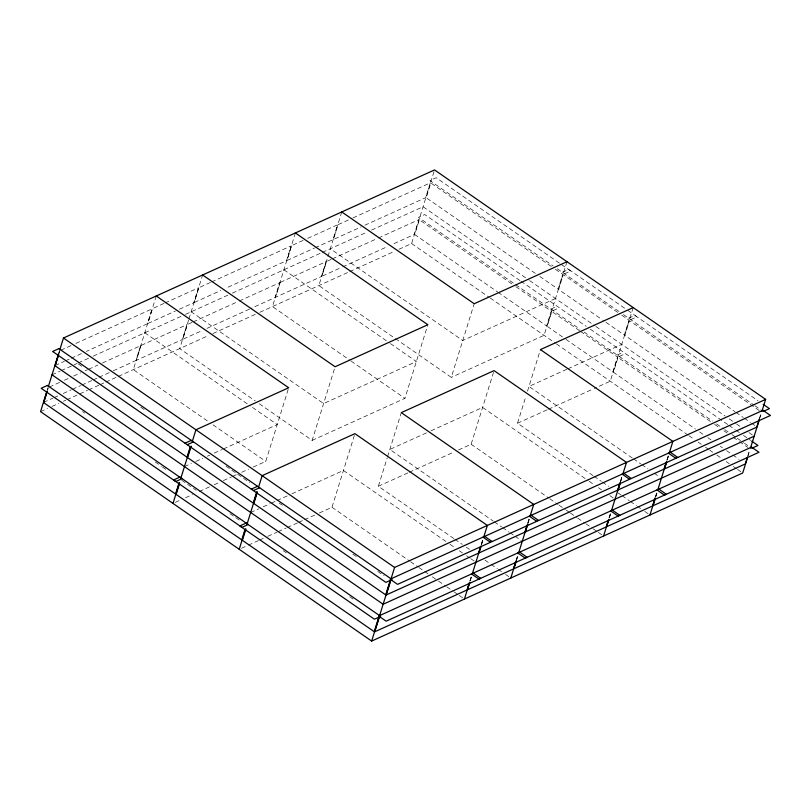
<?xml version="1.0" encoding="UTF-8"?>
<svg xmlns="http://www.w3.org/2000/svg" width="811" height="811" viewBox="0 0 811 811"><rect width="100%" height="100%" fill="white"/><g stroke="black" fill="none" stroke-linecap="round" stroke-linejoin="round"><path stroke-width="0.61" stroke-dasharray="4.05 3.04" d="M47.21 390.253L47.95 387.881M58.676 353.444L59.416 351.072M58.656 354.143L59.72 350.727M47.585 390.132L48.295 387.861M59.051 353.322L59.761 351.041M156.249 295.985L133.318 369.613L208.853 421.953M188.568 320.102L179.697 348.598L255.232 400.938M188.943 318.916L202.628 274.98M295.386 232.96L272.455 306.578L350.068 360.358M341.776 211.945L318.845 285.573L394.379 337.913M253.164 467.095L265.755 461.388L288.686 387.759M259.368 403.807L312.144 440.373L335.075 366.754M399.012 249.261L411.603 243.553L434.534 169.925M319.382 512.978L331.983 507.27L354.914 433.652M312.144 440.373L404.902 398.363L427.833 324.735M453.896 538.605L378.362 486.265L387.242 457.769M387.607 456.583L401.293 412.637M395.413 338.633L451.281 377.348L474.212 303.73M458.529 449.953L471.13 444.246L494.061 370.627M566.98 261.71L544.049 335.328L451.281 377.348M593.044 475.581L517.509 423.241L526.015 395.93M527.495 391.176L540.44 349.612M469.883 580.869L471.303 576.317M481.349 544.059L482.768 539.508M469.974 581.244L471.455 576.489M481.44 544.424L482.92 539.68M470.37 580.615L471.434 577.179M481.481 544.941L483.265 539.224M515.928 560.959L518.057 554.095M527.748 523.004L529.167 518.422M516.354 560.229L518.199 554.288M527.819 523.419L529.299 518.665M516.384 560.786L518.158 555.099M528.204 522.842L529.269 519.425M633.198 307.592L610.267 381.221L594.24 388.479M609.031 517.844L610.095 514.427M620.496 481.035L621.915 476.473M609.112 518.209L610.592 513.464M620.587 481.399L622.057 476.645M609.517 517.58L610.936 513.008M620.628 481.916L622.402 476.189M655.43 496.788L656.849 492.206M666.895 459.979L668.315 455.397M655.501 497.204L656.981 492.449M666.966 460.384L668.446 455.64M655.886 496.626L656.951 493.21M667.352 459.807L668.771 455.255M747.823 455.954L749.546 449.973M759.289 419.145L761.012 413.164M747.894 456.37L749.739 450.429M759.725 418.375L761.58 412.434M60.876 350.21L71.256 345.506M75.869 343.418L152.012 308.93L147.399 323.721L86.26 351.427M163.984 303.436L152.509 308.636L147.876 323.508L175.419 311.039M165.13 302.919L198.421 287.844L193.788 302.716L176.565 310.512M210.404 282.481L198.867 287.702L194.255 302.503L220.795 290.48M211.559 281.954L291.159 245.895L286.547 260.696L225.407 288.392M303.132 240.411L291.656 245.611L287.023 260.483L314.567 248.004M307.724 238.333L337.569 224.809L332.936 239.691L315.712 247.487M348.395 219.974L338.015 224.677L333.402 239.478L361.088 226.938M353.008 217.885L430.306 182.87L425.694 197.671L362.243 226.411M55.107 365.528L64.343 361.351M65.488 360.824L70.111 358.736M71.267 358.219L81.647 353.515M52.016 374.814L60.034 371.185M61.18 370.668L77.207 363.409M78.353 362.882L88.663 358.219M93.245 356.141L180.985 316.402M185.506 314.354L227.81 295.184M232.392 293.116L321.257 252.86M322.393 252.343L366.957 232.159M371.539 230.081L423.068 206.744L528.61 279.876M49.41 387.019L59.791 382.316M64.404 380.227L69.016 378.139M73.639 376.051L80.553 372.908M85.175 370.82L87.476 369.775M88.632 369.258L97.857 365.072M102.48 362.983L140.546 345.739L135.934 360.54L111.715 371.509M192.014 322.423L187.402 324.512L182.789 339.312L202.405 330.432M193.17 321.906L238.16 301.52M239.316 301.003L279.694 282.715L275.081 297.505L250.852 308.484M331.162 259.398L326.549 261.487L321.937 276.287L341.553 267.407M332.317 258.871L377.308 238.495M378.463 237.968L418.841 219.68L414.228 234.48L392.311 244.415M43.642 402.347L52.877 398.16M54.023 397.643L58.645 395.555M63.258 393.457L71.327 389.797M72.483 389.28L80.563 385.62M81.718 385.103L92.099 380.4M93.255 379.872L97.867 377.784M99.023 377.257L110.56 372.036M207.018 328.343L249.707 309.011M342.698 266.88L387.699 246.503M40.55 411.633L47.423 408.521M52.005 406.443L58.879 403.331M63.451 401.252L65.742 400.218M66.887 399.701L87.507 390.365M88.652 389.838L98.952 385.174M100.098 384.657L104.68 382.579M105.825 382.062L117.281 376.872M118.426 376.355L208.326 335.632M212.908 333.554L255.283 314.364M259.865 312.286L348.618 272.09M349.764 271.563L394.43 251.339M562.388 272.253L568.663 269.414L625.636 308.9M564.507 273.814L570.762 270.986L560.401 263.808M184.462 466.589L191.335 463.476M195.907 461.408L202.78 458.296M207.363 456.218L209.654 455.184M214.236 453.106L222.255 449.476M223.4 448.959L277.22 424.579L251.359 406.646M555.515 298.519L462.746 340.539L330.31 248.764M550.922 309.072L557.198 306.223M553.041 310.623L559.296 307.795M175.288 502.364L181.015 499.779M185.587 497.701L192.46 494.588M199.334 491.476L209.643 486.803M214.226 484.735L218.808 482.657M223.38 480.578L231.399 476.949M232.544 476.432L237.126 474.354M241.708 472.286L248.582 469.163M628.596 318.216L634.841 315.388L758.032 400.756M630.765 319.635L637.03 316.797L626.67 309.62M250.68 512.481L258.699 508.852M263.281 506.774L270.154 503.661M271.3 503.144L275.872 501.066M277.017 500.549L287.327 495.886M291.909 493.808L343.448 470.461L445.878 541.444M426.474 432.851L389.827 449.456L493.301 521.159M431.057 430.783L482.596 407.436L588.127 480.568M566.767 369.309L528.975 386.421L632.448 458.124M567.913 368.792L621.733 344.411M617.13 355.036L623.375 352.207M619.3 356.455L625.565 353.606M241.506 548.256L247.233 545.661M248.379 545.144L258.689 540.471M259.834 539.954L263.261 538.403M267.843 536.324L277.007 532.178M278.153 531.661L286.171 528.022M287.317 527.505L297.627 522.842M298.772 522.314L303.344 520.246M304.49 519.729L314.8 515.056M378.362 486.265L408.136 472.783M409.281 472.255L453.947 452.031M517.509 423.241L547.283 409.748M548.429 409.231L593.094 388.996M559.367 263.099L436.176 177.721L429.921 180.559L553.122 265.927M557.269 268.796L619.361 311.738M623.507 314.617L753.855 405.024M754.899 405.743L762.137 410.761M551.277 266.444L430.813 182.972L426.211 197.752L536.284 274.037M555.434 269.323L562.702 274.361L558.09 289.142L537.328 274.757M617.658 312.367L563.28 274.686L558.657 289.537L601.742 319.392M621.763 315.205L628.941 320.183L624.318 335.034L602.766 320.102M759.289 410.579L629.478 320.639L624.875 335.419L734.948 411.694M735.993 412.414L743.261 417.452M744.295 418.172L750.53 422.49M751.564 423.21L755.72 426.089M529.644 280.596L594.838 325.769M595.872 326.478L725.206 416.104M729.342 418.973L735.557 423.281M736.591 423.991L742.795 428.299M749.009 432.598L754.179 436.186M519.952 280.535L424.711 214.54L418.456 217.368L579.926 329.175M520.986 281.255L586.201 326.326M590.347 329.205L727.933 424.66M728.967 425.38L735.182 429.678M736.216 430.398L739.328 432.547M743.464 435.416L750.712 440.444M584.072 332.044L712.372 421.031M716.508 423.9L723.757 428.928M724.791 429.637L731.005 433.946M732.039 434.666L736.185 437.534M737.219 438.244L743.434 442.553M744.468 443.272L750.672 447.571M511.771 283.83L419.348 219.781L414.745 234.572L497.822 292.132M515.928 286.709L551.237 311.171L546.624 325.961L498.856 292.852M579.51 330.695L551.815 311.495L547.192 326.346L563.604 337.721M580.544 331.405L617.475 356.992L612.852 371.844L564.628 338.43M710.436 421.487L618.012 357.448L613.41 372.239L695.453 429.08M714.592 424.366L719.783 427.965M723.939 430.844L727.051 433.003M733.286 437.322L738.476 440.92M739.51 441.64L747.823 447.398M699.599 431.959L703.755 434.838M707.912 437.717L711.024 439.876M720.371 446.354L722.449 447.794M726.605 450.673L731.796 454.272M732.83 454.991L739.064 459.31M411.603 243.553L489.205 297.333M490.239 298.042L555.434 343.215M556.468 343.935L687.87 434.99M688.914 435.71L694.084 439.298M698.22 442.167L701.322 444.316M705.469 447.185L708.571 449.335M709.605 450.054L712.707 452.203M716.843 455.072L722.023 458.651M726.159 461.52L729.261 463.679M733.397 466.538L736.51 468.697M737.544 469.407L742.714 472.995M633.482 458.844L640.72 463.862M641.754 464.581L647.969 468.88M654.173 473.178L659.343 476.767M594.078 476.3L601.316 481.318M602.35 482.028L608.564 486.336M617.87 492.784L620.983 494.943M622.017 495.653L629.255 500.671M630.289 501.391L636.503 505.689M637.537 506.409L640.639 508.558M644.775 511.427L648.912 514.296M283.921 269.769L389.462 342.901M390.496 343.621L416.367 361.544L323.609 403.564L191.163 311.789M589.171 481.288L594.341 484.866M598.477 487.735L601.58 489.895M609.862 495.622L615.032 499.211M351.102 361.077L404.902 398.363M471.13 444.246L548.733 498.025M549.767 498.735L558.039 504.472M559.073 505.192L565.287 509.49M566.321 510.21L569.423 512.359M570.457 513.079L576.662 517.377M577.706 518.097L584.944 523.115M585.978 523.835L592.182 528.133M593.226 528.853L597.362 531.722M598.396 532.442L603.566 536.02M494.335 521.868L501.573 526.886M502.607 527.606L508.821 531.904M509.855 532.624L513.992 535.493M515.026 536.213L521.24 540.511M454.93 539.325L462.169 544.343M466.315 547.212L469.417 549.361M484.937 560.117L490.108 563.706M491.142 564.415L497.356 568.724M498.39 569.434L501.492 571.593M505.628 574.462L508.74 576.611M144.784 332.794L250.325 405.936M450.024 544.313L455.194 547.901M459.33 550.77L462.442 552.92M466.578 555.788L469.681 557.938M470.715 558.657L475.885 562.236M212.989 424.822L265.755 461.388M331.983 507.27L409.585 561.05M410.619 561.77L417.858 566.788M418.892 567.507L428.208 573.955M432.344 576.824L437.524 580.412M438.558 581.122L445.797 586.15M446.831 586.86L453.045 591.168M454.079 591.878L458.215 594.747M459.249 595.467L464.419 599.055M226.076 466.224L249.676 482.565M78.454 363.997L83.645 367.596M140.759 407.173L144.916 410.052M279.197 503.104L282.309 505.263M352.927 554.197L357.083 557.066M377.845 571.461L384.079 575.78M82.56 411.603L84.638 413.042M155.256 461.976L161.49 466.295M162.524 467.014L166.681 469.893M181.786 480.284L196.15 490.239M230 513.698L239.235 520.094M283.303 550.71L286.425 552.869M349.764 596.764L353.92 599.643M141.043 345.445L136.41 360.327L182.323 339.525L186.956 324.653L141.043 345.445M280.19 282.421L275.558 297.292L321.46 276.5L326.103 261.629L280.19 282.421"/><path stroke-width="1.22" d="M46.835 391.439L40.55 411.633L371.661 641.075L742.714 472.995L747.519 457.556M48.315 386.695L58.301 354.63M59.781 349.876L63.481 338.005L434.534 169.925L765.645 399.367L761.945 411.248M43.642 402.347L46.48 393.234M55.107 365.528L58.301 355.289M47.231 391.267L43.693 402.641L175.571 494.031L179.119 482.657M58.696 354.458L55.158 365.832L187.037 457.222L190.23 446.983M172.996 503.408L179.282 483.214M180.762 478.47L190.747 446.405M192.227 441.66L195.927 429.779L288.686 387.759L156.249 295.985M179.687 483.001L176.129 494.426L241.79 539.923L244.993 529.644M191.153 446.182L187.594 457.607L253.255 503.104L256.813 491.689M239.215 549.29L245.5 529.107M246.98 524.352L256.965 492.297M258.445 487.543L262.146 475.672L354.914 433.652L487.35 525.427L483.66 537.298M245.895 528.934L242.357 540.308L374.236 631.698L378.838 616.907M257.361 492.125L253.823 503.499L385.701 594.889L390.314 580.098M371.661 641.075L394.592 567.447L765.645 399.367M379.366 616.989L374.753 631.789L467.045 589.982L469.174 583.15M390.831 580.169L386.218 594.97L478.51 553.163L480.639 546.34M464.419 599.055L469.599 582.43M472.195 574.117L480.7 546.807M469.66 582.896L467.521 589.769L513.424 568.967L515.563 562.104M481.126 546.087L478.987 552.95L524.889 532.158L527.028 525.295M510.808 578.04L515.978 561.415M518.574 553.102L527.444 524.605M530.039 516.293L533.739 504.422L401.293 412.637L494.061 370.627L626.497 462.402L622.797 474.273M516.029 561.922L513.9 568.754L606.192 526.947L608.321 520.125M527.849 523.977L525.366 531.945L617.658 490.138L619.786 483.305M603.566 536.02L608.382 520.591M611.332 511.082L620.212 482.586M608.797 519.871L606.658 526.734L652.571 505.942L655.065 497.934M620.263 483.062L618.134 489.925L664.037 469.133L666.176 462.26M649.956 515.015L655.126 498.39M657.721 490.077L666.591 461.581M669.187 453.268L672.887 441.387L540.44 349.612L633.198 307.592M655.176 498.897L653.048 505.729L745.339 463.922L747.468 457.09M666.642 462.088L664.513 468.92L756.805 427.113L759.289 419.145M750.479 448.057L759.36 419.561M566.98 261.71L474.212 303.73L341.776 211.945M185.06 443.171L191.325 440.332M187.209 444.722L193.454 441.894M251.288 489.124L257.533 486.296M253.427 490.554L259.702 487.715M763.181 411.481L769.426 408.653L763.212 404.344M754.179 436.186L383.127 604.256L52.016 374.814M751.716 448.29L757.961 445.462L751.746 441.154M670.281 452.244L677.753 457.434M668.446 453.146L675.887 458.306M295.386 232.96L427.833 324.735L335.075 366.754L202.628 274.98M623.862 473.34L631.303 478.5M622.088 474.08L629.559 479.26M531.134 515.279L538.605 520.459M529.299 516.181L536.74 521.331M484.714 536.375L492.155 541.525M482.94 537.105L490.412 542.285M63.481 338.005L394.592 567.447M58.868 348.629L52.624 351.457L385.874 582.389L392.118 579.551L58.868 348.629M47.403 385.438L41.158 388.276L175.744 481.531L181.988 478.703L47.403 385.438M179.86 477.142L173.595 479.99L241.962 527.363L248.237 524.524L179.86 477.142M246.068 523.105L239.823 525.933L374.408 619.198L380.653 616.37L246.068 523.105M763.009 410.315L390.152 579.206L397.593 584.366L770.45 415.475L763.009 410.315M519.669 552.088L471.475 573.924L478.946 579.105L527.14 557.269L519.669 552.088M658.816 489.063L610.622 510.889L618.094 516.07L666.287 494.244L658.816 489.063M473.249 573.184L378.686 616.015L386.127 621.175L480.69 578.334L473.249 573.184M612.396 510.16L517.834 552.99L525.275 558.15L619.837 515.309L612.396 510.16M751.544 447.125L656.981 489.966L664.422 495.115L758.984 452.285L751.544 447.125"/></g></svg>
